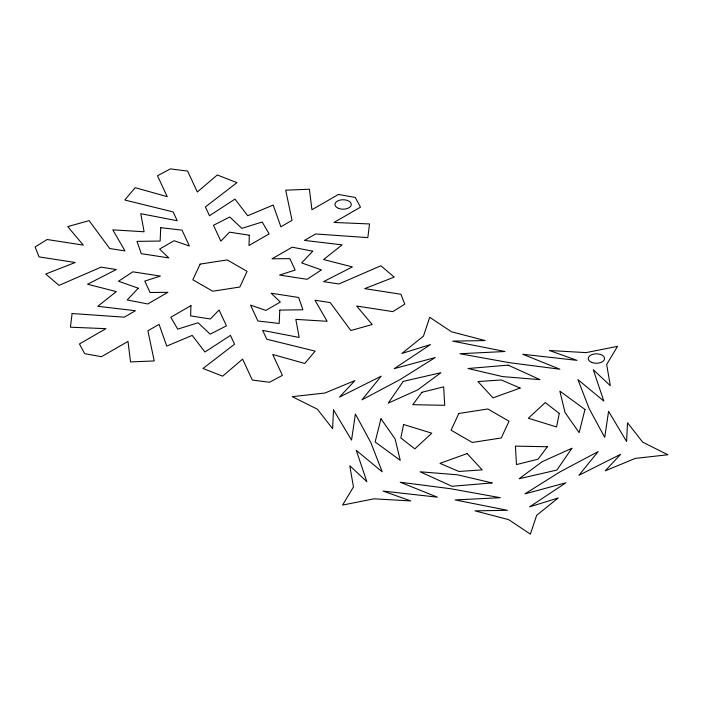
<?xml version="1.0" encoding="UTF-8"?>
<svg xmlns="http://www.w3.org/2000/svg" width="703" height="703" viewBox="0 0 703 703"><rect width="100%" height="100%" fill="white"/><g stroke="black" fill="none" stroke-linecap="round" stroke-linejoin="round"><path stroke-width="1.05" d="M190.935 305.629L190.636 315.919L210.417 318.977L219.072 309.979L226.445 325.867L210.153 334.153L198.07 322.747L177.727 329.136L170.794 317.255L190.935 305.629M249.293 235.215L248.994 245.505L269.135 233.879L262.201 221.999L241.858 228.387L229.776 216.99L213.484 225.268L220.856 241.155L229.521 232.157L249.293 235.215M160.732 227.667L160.143 241.032L136.997 241.366L141.277 253.66L168.79 257.913L159.616 249.082L174.098 240.725L189.388 246.024L182.015 230.136L160.732 227.667M279.785 310.102L279.196 323.468L257.913 320.999L250.54 305.111L265.831 310.41L280.312 302.053L271.138 293.221L298.652 297.474L302.931 309.768L279.785 310.102M333.538 409.911L332.589 428.654L317.378 409.225L292.263 396.659L324.9 393.03L354.901 380.595L339.479 397.098L381.211 376.149L361.983 399.822L400.104 379.567L435.219 357.546L394.216 368.644L430.5 344.549L401.905 353.451L423.452 336.131L429.744 317.29L451.502 331.79L485.158 340.577L452.688 341.122L504.974 351.509L459.859 353.732L509.332 362.669L559.896 369.207L522.742 354.259L577.022 360.358L549.377 350.507L586.126 352.616L617.533 346.342L606.663 364.479L610.318 385.692L593.262 369.734L603.824 401.07L577.928 379.62L589.255 408.812L604.729 437.38L608.587 411.325L626.584 441.519L627.524 422.767L642.735 442.196L667.85 454.762L635.222 458.4L605.221 470.834L620.635 454.323L578.912 475.272L598.13 451.607L560.01 471.862L524.904 493.884L565.906 482.785L529.614 506.872L558.208 497.979L536.67 515.299L530.378 534.131L508.612 519.64L474.956 510.853L507.425 510.308L455.14 499.921L500.264 497.698L450.816 488.761L400.227 482.223L437.371 497.17L383.091 491.072L410.745 500.923L373.987 498.814L342.589 505.079L353.451 486.951L349.795 465.738L366.852 481.696L356.289 450.359L382.186 471.801L370.859 442.618L355.384 414.049L351.535 440.104L333.538 409.911M72.101 313.529L70.414 327.203L105.942 328.67L79.448 343.969L84.668 353.679L101.487 356.693L127.99 341.394L130.53 361.913L154.221 360.938L147.894 330.805L159.063 324.355L166.752 346.104L192.191 335.401L204.96 352.01L230.452 335.401L234.547 344.215L202.974 368.477L222.64 376.167L242.614 359.128L252.307 380.024L269.486 382.274L282.421 375.367L272.72 354.47L304.759 363.46L315.146 351.122L266.789 339.224L262.694 330.41L299.162 337.44L295.831 319.373L327.132 321.289L314.962 300.234L330.225 302.598L350.832 330.524L372.195 324.522L356.632 306.025L392.828 311.622L404.779 304.162L400.895 294.241L364.699 288.643L394.198 277.114L380.894 265.76L338.864 283.986L323.6 281.622L352.37 266.912L323.6 259.539L342.133 244.846L304.469 240.408L315.638 233.958L367.827 237.614L369.523 223.932L333.987 222.464L360.481 207.165L355.261 197.455L338.442 194.441L311.939 209.74L309.408 189.221L285.708 190.197L292.044 220.329L280.866 226.779L273.177 205.03L247.737 215.733L234.969 199.125L209.476 215.733L205.381 206.928L236.964 182.657L217.289 174.977L197.323 192.007L187.622 171.11L170.442 168.869L157.507 175.768L167.209 196.664L135.169 187.675L124.782 200.012L173.14 211.911L177.235 220.724L140.767 213.694L144.097 231.77L112.796 229.846L124.976 250.901L109.703 248.537L89.096 220.619L67.734 226.612L83.297 245.11L47.101 239.512L35.15 246.981L39.034 256.894L75.23 262.491L45.73 274.021L59.034 285.383L101.065 267.149L116.338 269.513L87.559 284.232L116.329 291.604L97.796 306.288L135.459 310.726L124.29 317.176L72.101 313.529M403.557 424.489L400.842 437.995L414.867 448.857L431.783 433.189L403.557 424.489M559.272 413.426L556.556 426.941L528.331 418.241L545.247 402.573L559.272 413.426M380.982 418.768L375.138 441.959L400.262 460.324L395.104 438.936L380.982 418.768M584.984 409.471L579.14 432.653L565.019 412.494L559.852 391.105L584.984 409.471M200.109 264.108L192.842 279.768L212.693 291.227L239.82 287.035L247.087 271.376L227.236 259.908L200.109 264.108M458.831 413.469L451.071 430.201L472.302 442.451L501.283 437.96L509.042 421.229L487.838 408.979L458.831 413.469M403.232 381.377L388.241 403.127L417.749 389.849L440.93 372.704L403.232 381.377M571.873 448.303L556.881 470.052L519.183 478.725L542.189 461.686L571.873 448.303M422.02 392.248L412.749 404.691L444.709 405.315L443.646 386.852L422.02 392.248M547.373 446.739L538.094 459.182L516.468 464.578L515.413 446.115L547.373 446.739M138.254 288.212L127.181 299.953L147.753 303.96L167.894 292.325L150.064 292.501L144.774 281.086L160.354 276.086L132.841 271.824L118.499 281.235L138.254 288.212M312.747 251.182L301.675 262.931L321.429 269.899L307.088 279.311L279.574 275.049L295.163 270.049L289.864 258.634L272.035 258.809L292.176 247.184L312.747 251.182M520.15 388.074L493.005 397.845L477.935 381.544L501.336 379.98L520.15 388.074M467.135 453.584L439.973 463.347L458.874 471.467L482.179 469.876L467.135 453.584M508.19 365.138L468.04 368.513L502.707 376.623L540.009 379.646L508.19 365.138M492.082 482.917L451.959 486.291L420.104 471.783L457.407 474.797L492.082 482.917M338.486 208.36A8.172 4.719 0 0 0 351.263 204.837A8.172 4.719 0 0 0 339.593 200.206A8.172 4.719 0 0 0 338.486 208.36M591.768 362.432A8.172 4.719 0 0 0 604.545 358.917A8.172 4.719 0 0 0 592.875 354.286A8.172 4.719 0 0 0 591.768 362.432"/></g></svg>
